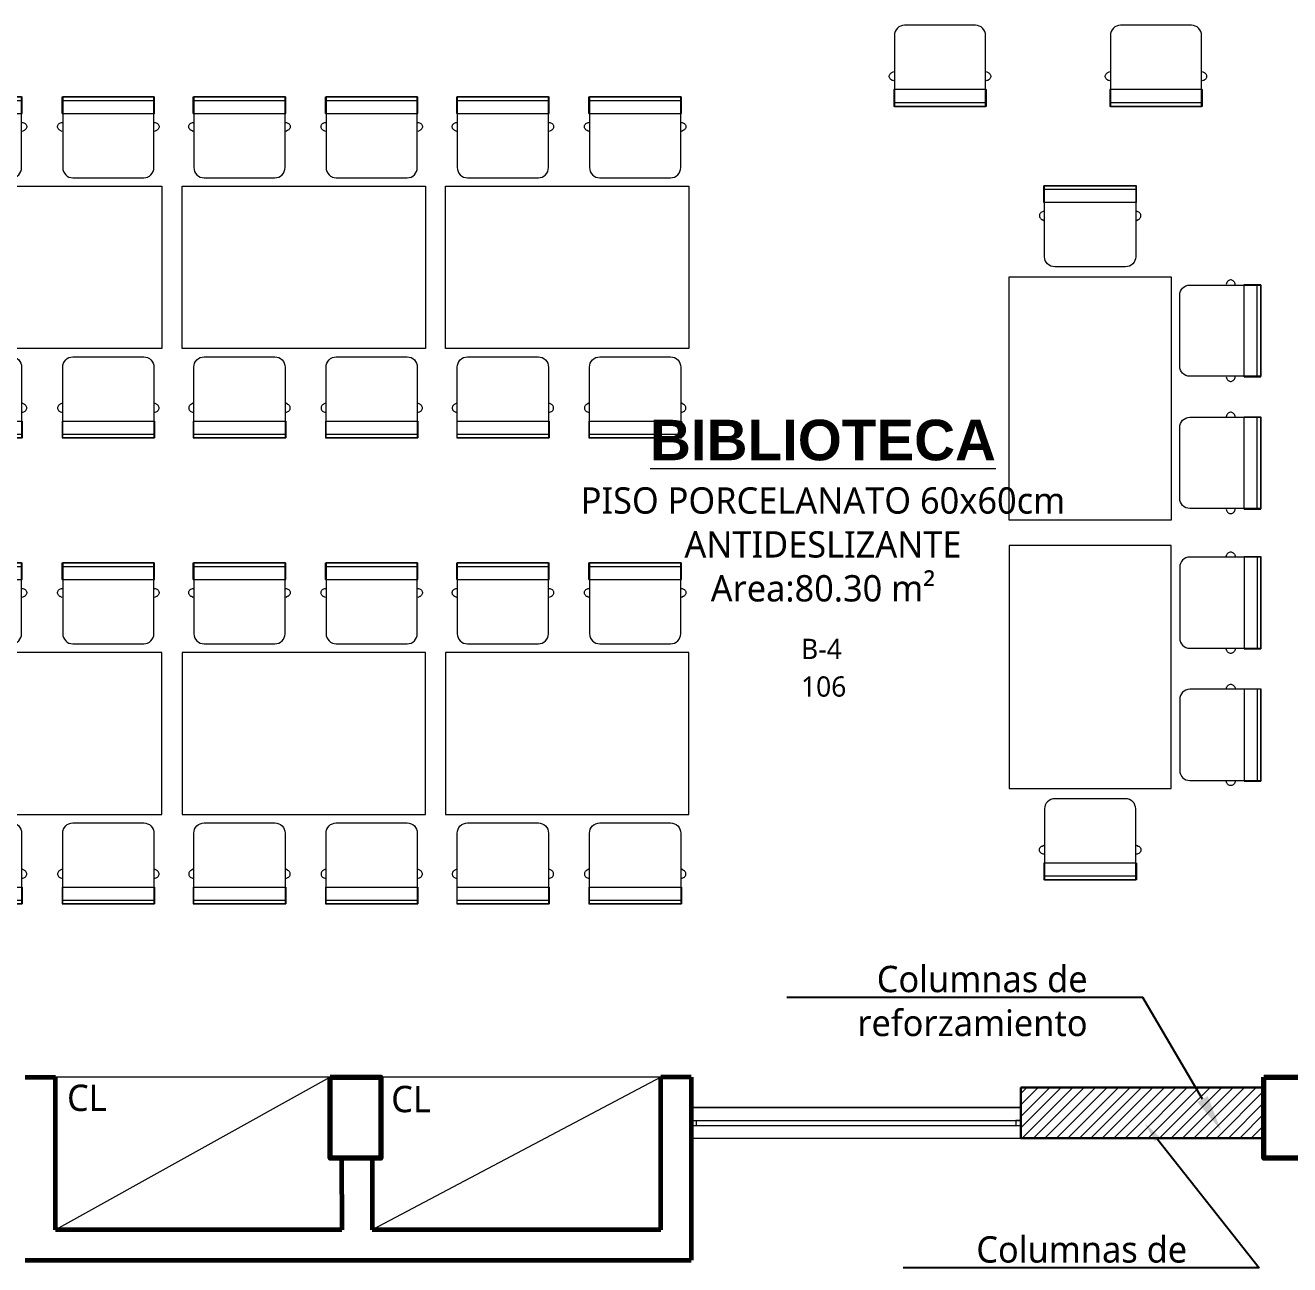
# Model space of a CAD drawing. Header units: millimetres. Extents: x 1 to 121, y 0 to 90.
# Drawn here: x 73.91 to 80.15, y 15.6 to 21.71 of the extents above; entities that cross this region are included whole.
import ezdxf
from ezdxf import colors
from ezdxf.entities.mleader import LeaderData, LeaderLine
from ezdxf.math import Vec2, Vec3

# ---------------------------------------------------------------- set-up
doc = ezdxf.new("R2010")
doc.units = ezdxf.units.MM
for name, color, linetype, lineweight in [('COLUMNAS 50', 32, 'Continuous', 70), ('COLUMNAS REFOR.', 40, 'Continuous', 25), ('Equipamiento SR', 23, 'Continuous', 0), ('letras sr', 7, 'Continuous', 5), ('Mobiliario interno', 251, 'Continuous', 0), ('Muebles', 252, 'Continuous', 0), ('Muros el', 144, 'Continuous', 60), ('Vanos', 140, 'Continuous', 5)]:
    doc.layers.add(name, color=color, linetype=linetype, lineweight=lineweight)
doc.layers.add('Mobiliario', color=7, linetype='Continuous', lineweight=0, true_color=0x7f7f7f)
doc.styles.add('Generales', font='trebuc.ttf', dxfattribs={"height": 0.1})
doc.styles.add('Santa Rosa 1 50', font='trebuc.ttf')

# ---------------------------------------------------------------- blocks, each defined once
blk = doc.blocks.new('A$C25F65E93')
at = {"layer": 'Equipamiento SR', "linetype": 'Continuous'}
for p, q in [((0.1387, 0.4981), (0.1423, 0.4996)), ((0.1423, 0.4996), (0.146, 0.5004)), ((0.146, 0.5004), (0.1498, 0.5004)), ((0.1498, 0.5004), (0.1536, 0.4996)), ((0.1536, 0.4996), (0.1571, 0.4981)), ((0.018, 0.4782), (0, 0.4782)), ((0, 0.0222), (0, 0.4782)), ((0.0824, 0.4782), (0.018, 0.4782)), ((0.018, 0.0222), (0.018, 0.4782)), ((0.0824, 0.0222), (0.0824, 0.4782)), ((0.1264, 0.4782), (0.1269, 0.4816)), ((0.1269, 0.4816), (0.1282, 0.4858)), ((0.1282, 0.4858), (0.1301, 0.4896)), ((0.1301, 0.4896), (0.1325, 0.493)), ((0.1325, 0.493), (0.1354, 0.4959)), ((0.1354, 0.4959), (0.1387, 0.4981)), ((0.1571, 0.4981), (0.1604, 0.4959)), ((0.1604, 0.4959), (0.1633, 0.493)), ((0.1633, 0.493), (0.1658, 0.4896)), ((0.1658, 0.4896), (0.1667, 0.4877)), ((0.1667, 0.4877), (0.1714, 0.4782)), ((0.018, 0.0222), (0, 0.0222)), ((0.0824, 0.0222), (0.018, 0.0222)), ((0.1269, 0.0187), (0.1264, 0.0222)), ((0.1282, 0.0146), (0.1269, 0.0187)), ((0.1301, 0.0107), (0.1282, 0.0146)), ((0.1325, 0.0073), (0.1301, 0.0107)), ((0.1354, 0.0045), (0.1325, 0.0073)), ((0.1387, 0.0023), (0.1354, 0.0045)), ((0.1423, 0.0008), (0.1387, 0.0023)), ((0.146, 0), (0.1423, 0.0008)), ((0.1536, 0.0008), (0.1498, 0)), ((0.1571, 0.0023), (0.1536, 0.0008)), ((0.1604, 0.0045), (0.1571, 0.0023)), ((0.1633, 0.0073), (0.1604, 0.0045)), ((0.1658, 0.0107), (0.1633, 0.0073)), ((0.1667, 0.0127), (0.1658, 0.0107)), ((0.1714, 0.0222), (0.1667, 0.0127)), ((0.1498, 0), (0.146, 0))]:
    blk.add_line(p, q, dxfattribs=at)
blk.add_lwpolyline([(0, 0.0252), (0.35, 0.0252, 0.414214), (0.4, 0.0752), (0.4, 0.4252, 0.414214), (0.35, 0.4752), (0, 0.4752), (0, 0.0252)], format="xyb", dxfattribs=at)
blk = doc.blocks.new('biblioteca primaria')
at = {"layer": 'Mobiliario interno'}
blk.add_lwpolyline([(-194.0917, -1.8102), (-192.8917, -1.8102), (-192.8917, -2.6102), (-194.0917, -2.6102)], close=True, dxfattribs=at)
at = {"layer": 'Equipamiento SR', "rotation": 270}
for p in [(-194.0595, -1.3683), (-193.4068, -1.3683)]:
    blk.add_blockref('A$C25F65E93', p, dxfattribs=at)
at = {"layer": 'Equipamiento SR', "xscale": -1, "rotation": 270}
for p in [(-194.0595, -3.0522), (-193.4068, -3.0522)]:
    blk.add_blockref('A$C25F65E93', p, dxfattribs=at)

msp = doc.modelspace()

# ---------------------------------------------------------------- hatches: boundary and pattern name
at = {"layer": 'Muebles'}
h = msp.add_hatch(dxfattribs=at)
h.set_pattern_fill('ANSI31', color=256, scale=0.32, angle=180)
h.set_pattern_definition([(225, (26.379817, -34.07631), (0.028284271, -0.028284271), [])])
h.paths.add_polyline_path([(78.8214, 16.4719), (80.0214, 16.4719), (80.0214, 16.2219), (78.8214, 16.2219)])

# ---------------------------------------------------------------- linework, layer by layer
at = {"layer": 'COLUMNAS 50', "linetype": 'Continuous'}
for points in [[(75.4126, 16.5219), (75.6626, 16.5219), (75.6626, 16.1219), (75.4126, 16.1219), (75.4126, 16.5219)], [(80.0214, 16.5219), (80.2714, 16.5219), (80.2714, 16.1219), (80.0214, 16.1219), (80.0214, 16.5219)]]:
    msp.add_lwpolyline(points, dxfattribs=at)
at = {"layer": 'COLUMNAS REFOR.', "lineweight": 30}
msp.add_lwpolyline([(78.8214, 16.4719), (80.0214, 16.4719), (80.0214, 16.2219), (78.8214, 16.2219)], close=True, dxfattribs=at)
at = {"layer": 'Equipamiento SR'}
for points in [[(78.7637, 19.2713), (78.7637, 20.4713), (79.5637, 20.4713), (79.5637, 19.2713)], [(78.7637, 19.1463), (78.7637, 17.9463), (79.5637, 17.9463), (79.5637, 19.1463)]]:
    msp.add_lwpolyline(points, close=True, dxfattribs=at)
at = {"layer": 'Mobiliario', "linetype": 'Continuous'}
for p, q in [((75.4127, 16.5219), (74.0582, 16.5219)), ((75.4127, 16.5219), (74.0583, 15.7688)), ((77.045, 16.5219), (75.6199, 15.769)), ((77.045, 16.5219), (75.6627, 16.5219))]:
    msp.add_line(p, q, dxfattribs=at)
at = {"layer": 'Muros el', "ltscale": 0.05}
for p, q in [((73.9082, 16.5219), (74.0582, 16.5219)), ((74.0583, 15.7688), (74.0582, 16.5219)), ((74.0583, 15.7688), (74.0582, 16.5219)), ((77.0451, 15.7693), (77.045, 16.5219)), ((77.0451, 15.7693), (77.045, 16.5219)), ((77.195, 16.5219), (77.1952, 15.6193)), ((77.195, 16.5219), (77.1952, 15.6193)), ((75.4698, 16.1191), (75.4699, 15.769)), ((75.4698, 16.1191), (75.4699, 15.769)), ((75.6198, 16.1191), (75.6199, 15.769)), ((75.6198, 16.1191), (75.6199, 15.769)), ((75.4699, 15.769), (74.0583, 15.7688)), ((77.0451, 15.7693), (75.6199, 15.769)), ((73.9083, 15.6187), (77.1952, 15.6193))]:
    msp.add_line(p, q, dxfattribs=at)
msp.add_lwpolyline([(77.195, 16.5219), (77.045, 16.5219)], dxfattribs=at)
at = {"layer": 'Vanos', "linetype": 'Continuous'}
for p, q in [((78.8214, 16.3719), (77.195, 16.3719)), ((77.1951, 16.3719), (78.8214, 16.3719)), ((77.1951, 16.309), (78.8214, 16.309)), ((77.1951, 16.309), (77.2201, 16.309)), ((77.2201, 16.309), (77.2201, 16.284)), ((78.8214, 16.309), (78.7964, 16.309)), ((78.7964, 16.309), (78.7964, 16.284)), ((77.1951, 16.284), (78.8214, 16.284)), ((78.7964, 16.284), (78.8214, 16.284)), ((77.1951, 16.2219), (78.8214, 16.2219))]:
    msp.add_line(p, q, dxfattribs=at)

# ---------------------------------------------------------------- block references
at = {"layer": 'Equipamiento SR'}
for p, rotation in [((78.6728, 21.3135), 90), ((79.7387, 21.3135), 90), ((80.0056, 19.1141), 180), ((80.0056, 18.4615), 180), ((79.4139, 17.4963), 89.99999999999999)]:
    msp.add_blockref('A$C25F65E93', p, dxfattribs=dict(at, rotation=rotation))
for p in [(267.4748, 22.7292), (268.7748, 22.7292), (270.0748, 22.7292)]:
    msp.add_blockref('biblioteca primaria', p, dxfattribs=at)
at = {"layer": 'Equipamiento SR', "xscale": -1}
for name, p, rotation in [('A$C25F65E93', (79.4139, 20.9214), 90), ('biblioteca primaria', (267.4748, 16.0087), 180), ('biblioteca primaria', (268.7748, 16.0087), 180)]:
    msp.add_blockref(name, p, dxfattribs=dict(at, rotation=rotation))
for p in [(80.0056, 19.9562), (80.0056, 19.3036)]:
    msp.add_blockref('A$C25F65E93', p, dxfattribs=at)
at = {"layer": 'Mobiliario', "linetype": 'Continuous', "xscale": -1, "rotation": 180}
msp.add_blockref('biblioteca primaria', (270.0748, 16.0087), dxfattribs=at)

# ---------------------------------------------------------------- texts
at = {"layer": 'letras sr', "attachment_point": 1, "style": 'Santa Rosa 1 50'}
for s, width, insert, char_height in [('\\pxqc;{\\fSwis721 Ex BT|b1|i0|c0|p34;\\H1.25913x;\\LBIBLIOTECA\\P\\fTrebuchet MS|b0|i0|c0|p34;\\H0.65x;\\lPISO PORCELANATO 60x60cm \\PANTIDESLIZANTE\\H0.79422x;\\P\\H1.2591x;Area:80.30 m²}', 3.553912, (76.0682, 19.7667), 0.15884), ('B-4', 0.552798, (77.7368, 18.6858), 0.1), ('106', 0.552798, (77.7368, 18.5002), 0.1)]:
    msp.add_mtext_dynamic_manual_height_columns(s, width=width, gutter_width=1, heights=[0], dxfattribs=dict(at, insert=insert, char_height=char_height))
at = {"layer": 'Mobiliario', "linetype": 'Continuous', "char_height": 0.13, "attachment_point": 1, "style": 'Santa Rosa 1 50'}
for insert in [(74.1145, 16.4854), (75.7142, 16.4794)]:
    msp.add_mtext_dynamic_manual_height_columns('CL', width=0.511633, gutter_width=1, heights=[0], dxfattribs=dict(at, insert=insert))

# ---------------------------------------------------------------- leaders
at = {"layer": 'letras sr', "color": 7, "lineweight": 0}
ml = msp.add_multileader_mtext('Standard', dxfattribs=at)
ml.set_content('Columnas de reforzamiento', color=7, style='Santa Rosa 1 50')
ml.set_leader_properties()
ml.build(insert=Vec2(0, 0))
ml.multileader.update_dxf_attribs({"text_right_attachment_type": 6, "dogleg_length": 0.36, "arrow_head_size": 0.18})
ctx = ml.context
ctx.base_point, ctx.char_height, ctx.arrow_head_size, ctx.landing_gap_size, ctx.plane_origin = Vec3(77.938, 17.0058), 0.13, 0.18, 0.09, Vec3(77.2112, 18.8072)
ctx.right_attachment, ctx.text_align_type = 6, 2
notes = []
notes.append((ctx, [(1, (1, 1, 0), (79.4237, 16.9157), (-1, 0), 0.1826, [(0, [(79.8095, 16.259)], 0, [])])]))
ctx.mtext.insert, ctx.mtext.width, ctx.mtext.alignment, ctx.mtext.flow_direction = Vec3(79.1511, 17.0717), 1.469178, 3, 5
at = {"layer": 'letras sr'}
ml = msp.add_multileader_mtext('Standard', dxfattribs=at)
ml.set_content('Columnas de reforzamiento', color=256, style='Generales')
ml.set_leader_properties()
ml.build(insert=Vec2(0, 0))
ml.multileader.update_dxf_attribs({"text_right_attachment_type": 6, "dogleg_length": 0.36, "arrow_head_size": 0.1})
ctx = ml.context
ctx.base_point, ctx.char_height, ctx.arrow_head_size, ctx.landing_gap_size, ctx.plane_origin = Vec3(78.5118, 15.6712), 0.13, 0.1, 0.09, Vec3(77.9676, 17.4726)
ctx.right_attachment = 6
notes.append((ctx, [(1, (1, 1, 0), (79.9974, 15.5811), (-1, 0), 0.1826, [(0, [(79.4334, 16.2945)], 0, [])])]))
ctx.mtext.insert, ctx.mtext.width, ctx.mtext.flow_direction = Vec3(78.6018, 15.7371), 1.469178, 5
for ctx, leaders in notes:
    for number, flags, end, landing, length, lines in leaders:
        leader = LeaderData()
        leader.index, (leader.has_last_leader_line, leader.has_dogleg_vector, leader.attachment_direction) = number, flags
        leader.last_leader_point, leader.dogleg_vector, leader.dogleg_length = Vec3(end), Vec3(landing), length
        for number, points, colour, breaks in lines:
            line = LeaderLine()
            line.index, line.vertices, line.color, line.breaks = number, Vec3.list(points), colors.encode_raw_color(colour), breaks
            leader.lines.append(line)
        ctx.leaders.append(leader)

doc.saveas('drawing.dxf')
